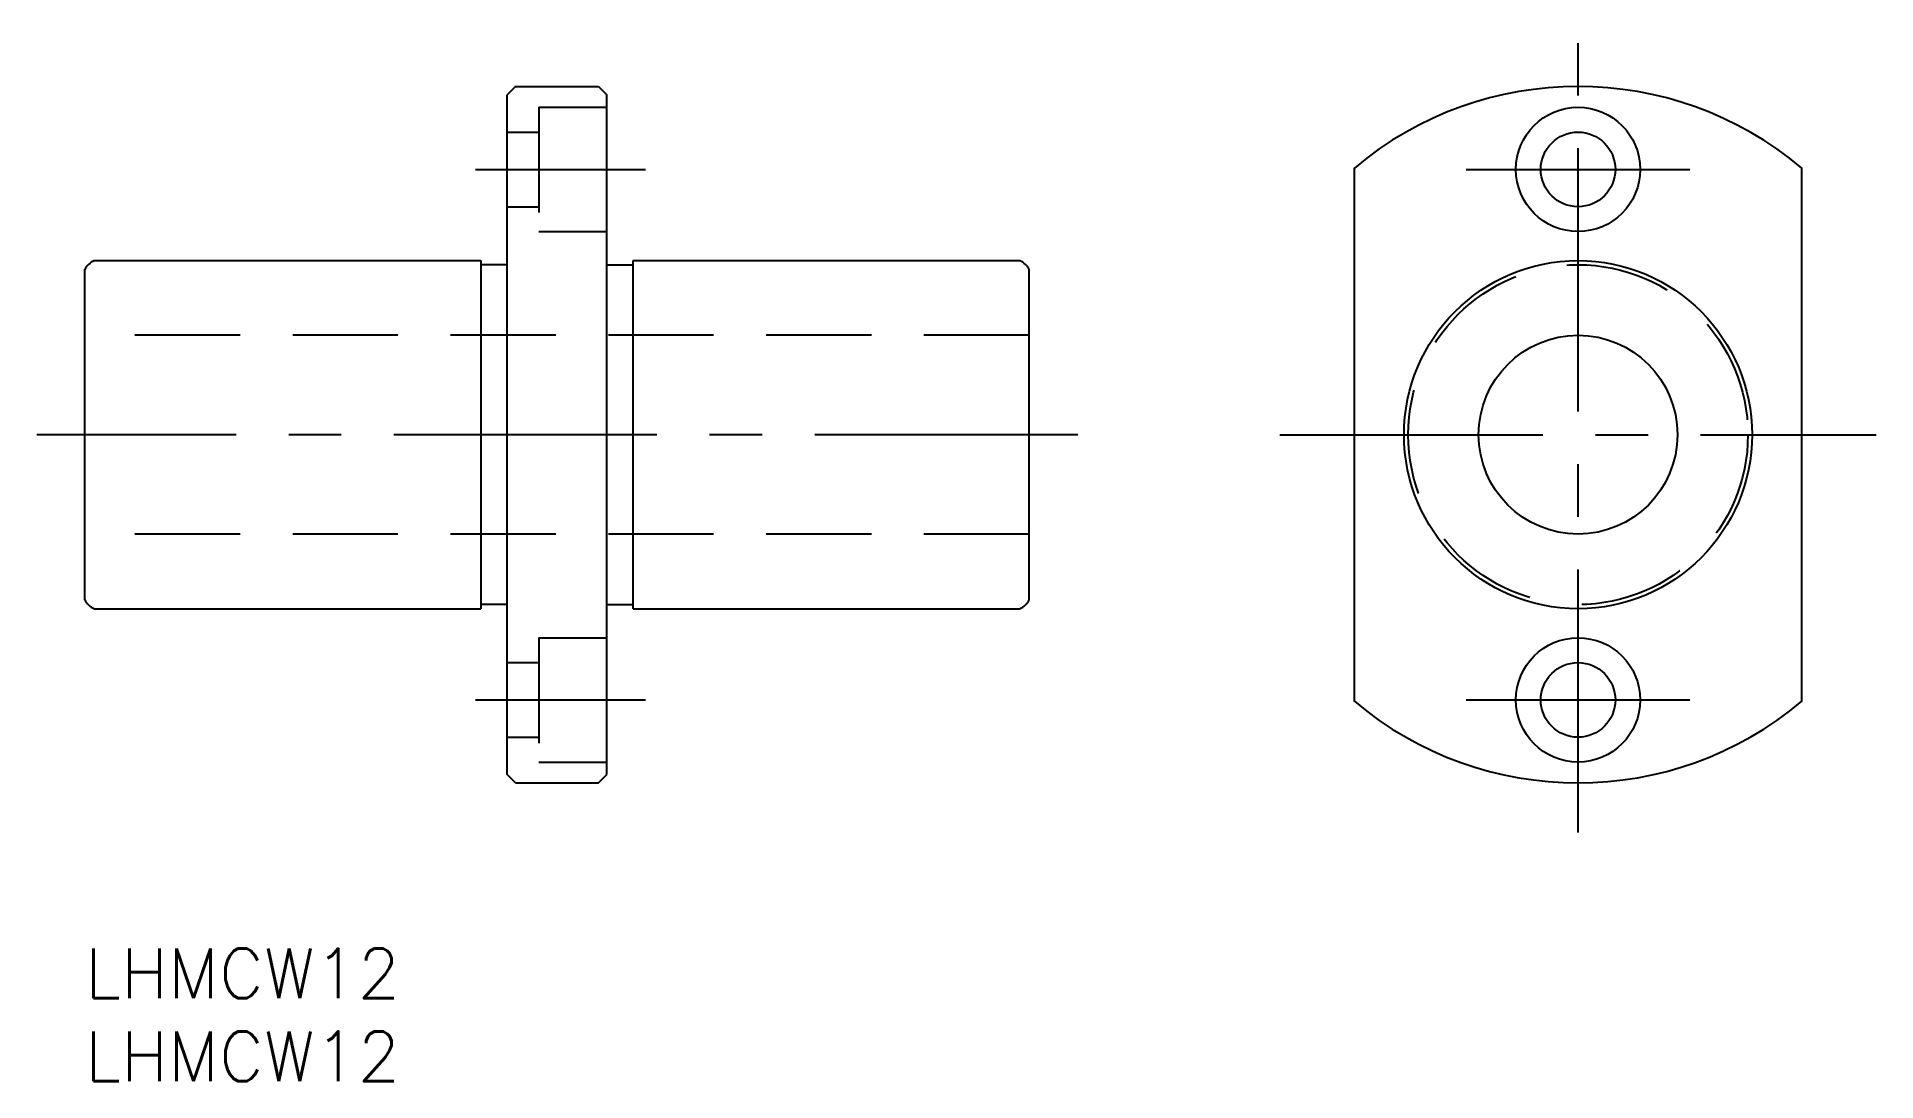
# Model space of a CAD drawing. Extents: x -3 to 108, y -8 to 55.
import ezdxf

# ---------------------------------------------------------------- set-up
doc = ezdxf.new("R2010")
doc.units = 0
doc.header["$LTSCALE"] = 0.5
doc.linetypes.add('CENTER', pattern=[50.8, 31.75, -6.35, 6.35, -6.35])
doc.linetypes.add('DASHED', pattern=[19.05, 12.7, -6.35])
for name, color, linetype in [('MSM_CENTER', 1, 'CENTER'), ('MSM_CONTINUOUS', 7, 'CONTINUOUS'), ('MSM_DASHED', 4, 'DASHED'), ('MSM_PART_NUMBER', 7, 'CONTINUOUS')]:
    doc.layers.add(name, color=color, linetype=linetype)
doc.styles.get("Standard").update_dxf_attribs({"font": 'txt.shx', "height": 3, "bigfont": 'bigfont.shx'})

# ---------------------------------------------------------------- blocks, each defined once
blk = doc.blocks.new('*U2')
at = {"layer": 'MSM_PART_NUMBER'}
blk.add_text('LHMCW12', height=3, dxfattribs=at).set_placement((0, -3))
blk = doc.blocks.new('*U3')
at = {"layer": 'MSM_PART_NUMBER'}
blk.add_text('LHMCW12', height=3, dxfattribs=at).set_placement((0, -8))

msp = doc.modelspace()

# ---------------------------------------------------------------- linework, layer by layer
at = {"layer": 'MSM_CENTER'}
for p, q in [((90.13, 7), (90.13, 55)), ((23.58, 47), (33.85, 47)), ((83.38, 47), (96.88, 47)), ((59.93, 31), (-2.9, 31)), ((72.13, 31), (108.13, 31)), ((23.58, 15), (33.85, 15)), ((83.38, 15), (96.88, 15))]:
    msp.add_line(p, q, dxfattribs=at)
at = {"layer": 'MSM_CONTINUOUS'}
for p, q in [((26, 52), (25.5, 51.5)), ((25.5, 10.5), (25.5, 51.5)), ((26, 52), (31, 52)), ((31, 52), (31.5, 51.5)), ((31.5, 10.5), (31.5, 51.5)), ((76.63, 14.91), (76.63, 47.09)), ((103.63, 14.91), (103.63, 47.09)), ((0.54, 41.5), (23.9, 41.5)), ((23.9, 41.5), (23.9, 20.5)), ((25.5, 41.25), (23.9, 41.25)), ((31.5, 41.25), (33.1, 41.25)), ((33.1, 41.5), (56.46, 41.5)), ((33.1, 20.5), (33.1, 41.5)), ((0, 21.04), (0, 40.96)), ((57, 21.04), (57, 40.96)), ((0.54, 20.5), (23.9, 20.5)), ((25.5, 20.75), (23.9, 20.75)), ((31.5, 20.75), (33.1, 20.75)), ((33.1, 20.5), (56.46, 20.5)), ((26, 10), (25.5, 10.5)), ((26, 10), (31, 10)), ((31, 10), (31.5, 10.5))]:
    msp.add_line(p, q, dxfattribs=at)
for centre, radius in [((90.13, 47), 3.75), ((90.13, 47), 2.25), ((90.13, 31), 10.5), ((90.13, 31), 6), ((90.13, 15), 3.75), ((90.13, 15), 2.25)]:
    msp.add_circle(centre, radius, dxfattribs=at)
for centre, radius, start, end in [((90.13, 31), 21, 49.9948, 130.0052), ((1.15, 40.35), 1.3, 117.7958, 152.2042), ((55.85, 40.35), 1.3, 27.7958, 62.2042), ((1.15, 21.65), 1.3, 207.7958, 242.2042), ((55.85, 21.65), 1.3, 297.7958, 332.2042), ((90.13, 31), 21, 229.9948, 310.0052)]:
    msp.add_arc(centre, radius, start, end, dxfattribs=at)
at = {"layer": 'MSM_DASHED'}
for p, q in [((27.4, 50.75), (31.5, 50.75)), ((27.4, 50.75), (27.4, 43.25)), ((25.5, 49.25), (27.4, 49.25)), ((25.5, 44.75), (27.4, 44.75)), ((27.4, 43.25), (31.5, 43.25)), ((57, 37), (0, 37)), ((57, 25), (0, 25)), ((27.4, 18.75), (31.5, 18.75)), ((27.4, 18.75), (27.4, 11.25)), ((25.5, 17.25), (27.4, 17.25)), ((25.5, 12.75), (27.4, 12.75)), ((27.4, 11.25), (31.5, 11.25))]:
    msp.add_line(p, q, dxfattribs=at)
msp.add_circle((90.13, 31), 10.25, dxfattribs=at)

# ---------------------------------------------------------------- block references
at = {"layer": 'MSM_CONTINUOUS'}
for name in ['*U2', '*U3']:
    msp.add_blockref(name, (0, 0), dxfattribs=at)

doc.saveas('drawing.dxf')
